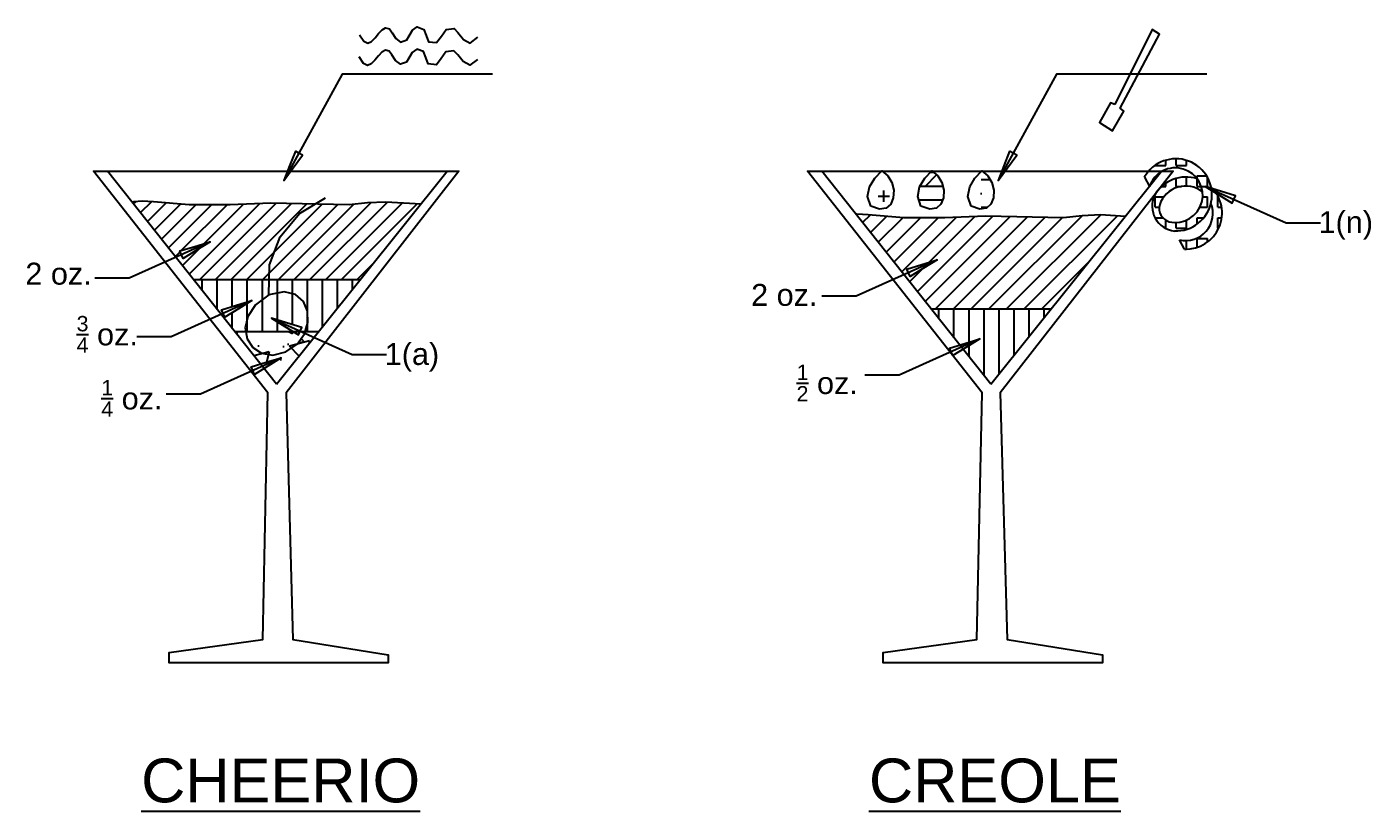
# Model space of a CAD drawing. Header units: metres. Extents: x 0 to 16.5, y 0 to 11.5.
# Drawn here: x 3.475 to 6.541, y 7.29 to 9.079 of the extents above; entities that cross this region are included whole.
import ezdxf

# ---------------------------------------------------------------- set-up
doc = ezdxf.new("R2010")
doc.units = ezdxf.units.M
for name, color, linetype in [('absinthe', 101, 'Continuous'), ('angostura', 23, 'Continuous'), ('bourbon - whiskey', 35, 'Continuous'), ('maraschino', 18, 'Continuous'), ('orange juice', 30, 'Continuous'), ('peychaud', 10, 'Continuous'), ('triple sec', 200, 'Continuous')]:
    doc.layers.add(name, color=color, linetype=linetype)
doc.styles.get("Standard").update_dxf_attribs({"font": 'arial.ttf'})

# ---------------------------------------------------------------- blocks, each defined once
blk = doc.blocks.new('A$C17891CB8')
for points in [[(0, 0), (0.001, 0.06819), (0.0256, 0.13222), (0.0697, 0.18533), (0.1289, 0.22087)], [(0, 0), (-0.0306, -0.02332), (-0.048, -0.04942), (-0.0539, -0.07585), (-0.0497, -0.10026), (-0.0368, -0.12028), (-0.0169, -0.13352), (0.0087, -0.13759), (0.0384, -0.1301), (0.064, -0.11257), (0.0807, -0.0893), (0.0887, -0.06331), (0.0879, -0.03771), (0.0785, -0.01546), (0.0607, 0.00027), (0.0345, 0.00645), (0, 0)]]:
    blk.add_lwpolyline(points)
blk = doc.blocks.new('A$C3C0D392B')
blk.add_lwpolyline([(0, 0), (-0.18425, -0.0829), (-0.26258, -0.0829)])
blk.add_lwpolyline([(-0.06532, -0.02941), (-0.06912, -0.02084), (-0.03455, -0.01042), (0, 0), (-0.0307, -0.01893), (-0.06147, -0.03788), (-0.06532, -0.02941)], close=True)
blk = doc.blocks.new('A$C2D966FB9')
blk.add_lwpolyline([(0, 0), (-0.18425, -0.0829), (-0.26258, -0.0829)])
blk.add_lwpolyline([(-0.06532, -0.02941), (-0.06912, -0.02084), (-0.03455, -0.01042), (0, 0), (-0.0307, -0.01893), (-0.06147, -0.03788), (-0.06532, -0.02941)], close=True)
blk = doc.blocks.new('A$C7EF233EF')
for points in [[(0.26617, 0.17318), (0.25609, 0.17746), (0.23156, 0.13265), (0.26064, 0.11371), (0.28679, 0.15847), (0.27865, 0.16498), (0.368, 0.33414), (0.35152, 0.34446), (0.26617, 0.17318)], [(0.02632, 0.06722), (0.01313, 0.03364), (0, 0), (0.02132, 0.02912), (0.0426, 0.05826), (0.03446, 0.06276), (0.02632, 0.06722)], [(0.02632, 0.06722), (0.01313, 0.03364), (0, 0), (0.02132, 0.02912), (0.0426, 0.05826), (0.03446, 0.06276), (0.02632, 0.06722)]]:
    blk.add_lwpolyline(points, close=True)
blk.add_lwpolyline([(0.47635, 0.24257), (0.13309, 0.24257), (0, 0)])

msp = doc.modelspace()

# ---------------------------------------------------------------- hatches: boundary and pattern name
at = {"layer": 'absinthe'}
h = msp.add_hatch(dxfattribs=at)
h.set_pattern_fill('MUDST', color=256, scale=0.005, style=0)
h.paths.add_polyline_path([(5.6794, 8.6895), (5.6801, 8.7065), (5.676, 8.724), (5.6668, 8.7395), (5.653, 8.7504), (5.6522, 8.7504), (5.6372, 8.7344), (5.6251, 8.7144), (5.6207, 8.6925), (5.6282, 8.6702), (5.6481, 8.6631), (5.6633, 8.6655), (5.6737, 8.6751)])
at = {"layer": 'angostura'}
h = msp.add_hatch(dxfattribs=at)
h.set_pattern_fill('DOLMIT', color=256, scale=0.005, style=0)
h.set_pattern_definition([(0, (-3.143715, 2.334325), (0, 0.03175), []), (45, (-3.143715, 2.334325), (-0.06349996, 0.06349996), [0.0449013, -0.0898025])])
h.paths.add_polyline_path([(5.5618, 8.724), (5.5526, 8.7395), (5.5435, 8.7468), (5.5347, 8.7468), (5.5231, 8.7344), (5.511, 8.7144), (5.5065, 8.6925), (5.5139, 8.6702), (5.5337, 8.6631), (5.549, 8.6655), (5.5594, 8.6751), (5.5651, 8.6895), (5.566, 8.7065)])
h.paths.add_polyline_path([(5.5385, 8.7508), (5.5347, 8.7468), (5.5435, 8.7468)])
at = {"layer": 'bourbon - whiskey'}
h = msp.add_hatch(dxfattribs=at)
h.set_pattern_fill('ANSI31', color=256, scale=0.008, style=0)
h.paths.add_polyline_path([(4.0526, 8.6004), (4.0967, 8.6535), (4.1339, 8.6758), (4.0315, 8.6781), (3.9386, 8.674), (3.845, 8.6741), (3.7638, 8.6808), (3.751, 8.6816), (3.738, 8.6823), (3.7185, 8.6807), (3.7147, 8.6802), (3.8147, 8.5539), (3.8274, 8.5596), (3.8236, 8.5682), (3.8581, 8.5786), (3.8927, 8.589), (3.862, 8.5701), (3.8312, 8.5511), (3.8274, 8.5596), (3.8147, 8.5539), (3.8551, 8.5029), (4.0276, 8.5029), (4.028, 8.5364)])
h.paths.add_polyline_path([(4.0526, 8.6004), (4.028, 8.5364), (4.0276, 8.5029), (4.2356, 8.5029), (4.374, 8.6757), (4.2937, 8.6804), (4.2518, 8.6789), (4.2096, 8.6741), (4.1339, 8.6758), (4.0967, 8.6535)])
h = msp.add_hatch(dxfattribs=at)
h.set_pattern_fill('ANSI31', color=256, scale=0.009, style=0)
h.set_pattern_definition([(45, (-1.628907, 2.835587), (-0.02020558, 0.02020558), [])])
h.paths.add_polyline_path([(5.9803, 8.6475), (5.9233, 8.6509), (5.8814, 8.6493), (5.8392, 8.6446), (5.6611, 8.6485), (5.5682, 8.6445), (5.4746, 8.6446), (5.3934, 8.6512), (5.3806, 8.652), (5.3676, 8.6528), (5.3655, 8.6526), (5.4754, 8.5137), (5.4883, 8.5195), (5.4845, 8.5281), (5.5191, 8.5385), (5.5536, 8.5489), (5.5229, 8.53), (5.4921, 8.511), (5.4883, 8.5195), (5.4754, 8.5137), (5.537, 8.436), (5.8109, 8.436)])
at = {"layer": 'maraschino'}
h = msp.add_hatch(dxfattribs=at)
h.set_pattern_fill('TRIANG', color=256, scale=0.01, angle=135, style=0)
h.paths.add_polyline_path([(3.9747, 8.3834), (3.9773, 8.3679), (3.9902, 8.3479), (4.0101, 8.3347), (4.0357, 8.3306), (4.0654, 8.3381), (4.091, 8.3556), (4.1077, 8.3789), (4.1082, 8.3804), (4.1015, 8.3834), (4.0973, 8.3834), (4.0942, 8.3765), (4.0829, 8.3834)], flags=17)
h.paths.add_polyline_path([(4.1297, 8.3707), (4.1082, 8.3804), (4.1077, 8.3789), (4.091, 8.3556), (4.0654, 8.3381), (4.0357, 8.3306), (4.0101, 8.3347), (3.9902, 8.3479), (3.9773, 8.3679), (3.9747, 8.3834), (3.9497, 8.3834), (4.0077, 8.3101), (4.0207, 8.314), (4.0552, 8.3244), (4.0245, 8.3055), (4.0157, 8.3001), (4.0442, 8.264)])
h.paths.add_polyline_path([(4.1297, 8.3707), (4.1399, 8.3834), (4.1091, 8.3834), (4.1082, 8.3804)])
h = msp.add_hatch(dxfattribs=at)
h.set_pattern_fill('AR-CONC', color=256, scale=0.0007, angle=135, style=0)
h.set_pattern_definition([(185, (0, 0), (-0.0822874, 0.0980663), [0.013335, -0.146685]), (130, (0, 0), (-0.0771239, -0.1120125), [0.010668, -0.117348]), (235.451, (-0.00686, 0.00817), (-0.1594112, -0.0139455), [0.011333, -0.124663]), (181.1842, (-0.02514, -0.02514), (-0.1133674, 0.1549872), [0.0200025, -0.2200275]), (231.6356, (-0.0346, -0.01223), (-0.2399785, -0.0049603), [0.0169995, -0.1869945]), (126.184, (-0.02514, -0.02514), (-0.2399785, -0.00496), [0.016002, -0.176022]), (156, (-0.03143, -0.00629), (-0.0244267, 0.1256644), [0.013335, -0.146685]), (101, (-0.03143, -0.00629), (-0.1217588, -0.060578), [0.010668, -0.117348]), (206.4514, (-0.03347, 0.00419), (-0.1461855, 0.065086), [0.011333, -0.124663]), (172.5, (0, 0), (-0.0433814, -0.04032383), [0, -0.1159256, 0, -0.119126, 0, -0.1177925]), (142.5, (0, 0), (-0.0826609, -0.0165128), [0, -0.0679196, 0, -0.1132586, 0, -0.0448945]), (102.5, (0.028036, -0.028036), (-0.06427834, 0.0699495), [0, -0.04445, 0, -0.138684, 0, -0.184023]), (92.5, (0.04061, -0.04061), (-0.0859057, 0.0607347), [0, -0.057785, 0, -0.0921004, 0, -0.130683])])
h.paths.add_polyline_path([(3.9747, 8.3834), (3.9773, 8.3679), (3.9902, 8.3479), (4.0101, 8.3347), (4.0357, 8.3306), (4.0654, 8.3381), (4.091, 8.3556), (4.1077, 8.3789), (4.1082, 8.3804), (4.1015, 8.3834), (4.0973, 8.3834), (4.0942, 8.3765), (4.0829, 8.3834)], flags=17)
h.paths.add_polyline_path([(4.0552, 8.3244), (4.0245, 8.3055), (4.0157, 8.3001), (4.0442, 8.264), (4.1297, 8.3707), (4.1082, 8.3804), (4.1077, 8.3789), (4.091, 8.3556), (4.0654, 8.3381), (4.0357, 8.3306), (4.0101, 8.3347), (3.9902, 8.3479), (3.9773, 8.3679), (3.9747, 8.3834), (3.9497, 8.3834), (4.0077, 8.3101), (4.0207, 8.314)])
h.paths.add_polyline_path([(4.1091, 8.3834), (4.1082, 8.3804), (4.1297, 8.3707), (4.1399, 8.3834)])
at = {"layer": 'orange juice'}
h = msp.add_hatch(dxfattribs=at)
h.set_pattern_fill('SQUARE', color=256, scale=0.0075, style=0)
h.paths.add_polyline_path([(6.0334, 8.7504), (6.0627, 8.7504), (6.0651, 8.7504, -1.440995), (6.0802, 8.6347, -0.408592), (6.0585, 8.6737, -0.51898), (6.1561, 8.7027, 0.131666), (6.1442, 8.7327, 0.30241), (6.0562, 8.7083), (6.0509, 8.7016, 0.024062), (6.0467, 8.6949, 0.512754), (6.092, 8.6136, 1.582324)])
h.paths.add_polyline_path([(6.1757, 8.7136, -0.113106), (6.1754, 8.6768, -0.604766), (6.1035, 8.5932), (6.1152, 8.5721, 0.688562)])
at = {"layer": 'peychaud'}
h = msp.add_hatch(dxfattribs=at)
h.set_pattern_fill('CROSS', color=256, scale=0.008, style=0)
h.set_pattern_definition([(0, (4.80687, -2.3814), (0.0508, 0.0508), [0.0254, -0.0762]), (90, (4.81957, -2.3941), (-0.0508, 0.0508), [0.0254, -0.0762])])
h.paths.add_polyline_path([(5.4516, 8.6999), (5.4519, 8.7065), (5.4517, 8.707), (5.3954, 8.707), (5.3925, 8.6925), (5.4, 8.6702), (5.4199, 8.6631), (5.4298, 8.6647), (5.4311, 8.671), (5.4432, 8.691)])
h.paths.add_polyline_path([(5.4512, 8.6895), (5.4516, 8.6999), (5.4432, 8.691), (5.4311, 8.671), (5.4298, 8.6647), (5.4351, 8.6655), (5.4455, 8.6751)], flags=17)
h.paths.add_polyline_path([(5.4386, 8.7395), (5.4244, 8.7508), (5.409, 8.7344), (5.3969, 8.7144), (5.3954, 8.707), (5.4517, 8.707), (5.4478, 8.724)])
at = {"layer": 'triple sec'}
h = msp.add_hatch(dxfattribs=at)
h.set_pattern_fill('LINE', color=256, scale=0.0108, angle=90, style=0)
h.paths.add_polyline_path([(4.1149, 8.4305), (4.1157, 8.4049), (4.1091, 8.3834), (4.1399, 8.3834), (4.2356, 8.5029), (4.0276, 8.5029), (4.027, 8.4682), (4.0615, 8.4746), (4.0877, 8.4685), (4.1055, 8.4527)])
h.paths.add_polyline_path([(4.0615, 8.4746), (4.027, 8.4682), (3.9964, 8.4449), (3.979, 8.4188), (3.9731, 8.3923), (3.9747, 8.3834), (4.0829, 8.3834), (4.0634, 8.3955), (4.0327, 8.4144), (4.0673, 8.404), (4.1018, 8.3936), (4.098, 8.385), (4.1015, 8.3834), (4.1091, 8.3834), (4.1157, 8.4049), (4.1149, 8.4305), (4.1055, 8.4527), (4.0877, 8.4685)])
h.paths.add_polyline_path([(4.0276, 8.5029), (3.8551, 8.5029), (3.918, 8.4234), (3.9226, 8.4255), (3.9188, 8.434), (3.9534, 8.4444), (3.9879, 8.4549), (3.9572, 8.4359), (3.9264, 8.417), (3.9226, 8.4255), (3.918, 8.4234), (3.9497, 8.3834), (3.9747, 8.3834), (3.9731, 8.3923), (3.979, 8.4188), (3.9964, 8.4449), (4.027, 8.4682)])
h = msp.add_hatch(dxfattribs=at)
h.set_pattern_fill('LINE', color=256, scale=0.0108, angle=90, style=0)
h.paths.add_polyline_path([(5.6485, 8.3674), (5.6101, 8.3437), (5.6732, 8.264), (5.8109, 8.436), (5.537, 8.436), (5.6023, 8.3534), (5.6139, 8.3569)])

# ---------------------------------------------------------------- linework, layer by layer
for p, q in [((4.0442, 8.264), (3.6591, 8.7504)), ((4.0442, 8.264), (4.4338, 8.7504)), ((5.6732, 8.264), (5.2881, 8.7504)), ((5.6732, 8.264), (6.0627, 8.7504)), ((6.0235, 8.7364), (6.0352, 8.7153)), ((6.1152, 8.5721), (6.1035, 8.5932)), ((3.8551, 8.5029), (4.2356, 8.5029)), ((5.537, 8.436), (5.8109, 8.436)), ((4.1399, 8.3834), (3.9497, 8.3834))]:
    msp.add_line(p, q)
for points in [[(4.2335, 9.0614), (4.2432, 9.0464), (4.2523, 9.0422), (4.2608, 9.0457), (4.269, 9.054), (4.277, 9.064), (4.285, 9.0727), (4.2931, 9.0773), (4.3016, 9.0746), (4.3077, 9.0661), (4.3163, 9.0532), (4.3274, 9.0447), (4.3412, 9.0495), (4.3468, 9.059), (4.3542, 9.0717), (4.3649, 9.0794), (4.38, 9.0736), (4.3852, 9.06), (4.3909, 9.0456), (4.4094, 9.0438), (4.4204, 9.0578), (4.4311, 9.0733), (4.4491, 9.0757), (4.4579, 9.0666), (4.4705, 9.0508), (4.4858, 9.0425), (4.5031, 9.056)], [(4.5026, 9.0052), (4.4853, 8.9918), (4.47, 9), (4.4574, 9.0159), (4.4486, 9.025), (4.4306, 9.0225), (4.4199, 9.0071), (4.4089, 8.9931), (4.3904, 8.9948), (4.3846, 9.0093), (4.3795, 9.0229), (4.3644, 9.0286), (4.3537, 9.021), (4.3462, 9.0082), (4.3407, 8.9987), (4.3269, 8.994), (4.3158, 9.0024), (4.3072, 9.0153), (4.3011, 9.0238), (4.2926, 9.0265), (4.2845, 9.022), (4.2765, 9.0132), (4.2685, 9.0032), (4.2603, 8.995), (4.2518, 8.9915), (4.2427, 8.9957), (4.233, 9.0107)], [(4.5372, 8.9713), (4.194, 8.9713), (4.0609, 8.7287)], [(5.3998, 8.6702), (5.3924, 8.6925), (5.3969, 8.7144), (5.409, 8.7344), (5.4244, 8.7508), (5.4385, 8.7395), (5.4477, 8.724), (5.4519, 8.7065), (5.451, 8.6895), (5.4453, 8.6751), (5.4349, 8.6655), (5.4196, 8.6631), (5.3998, 8.6702)], [(5.5141, 8.6702), (5.5066, 8.6925), (5.511, 8.7144), (5.5231, 8.7344), (5.5385, 8.7508), (5.5527, 8.7395), (5.5619, 8.724), (5.566, 8.7065), (5.5653, 8.6895), (5.5596, 8.6751), (5.5492, 8.6655), (5.534, 8.6631), (5.5141, 8.6702)], [(5.6282, 8.6702), (5.6207, 8.6925), (5.6251, 8.7144), (5.6372, 8.7344), (5.6526, 8.7508), (5.6668, 8.7395), (5.676, 8.724), (5.6801, 8.7065), (5.6794, 8.6895), (5.6737, 8.6751), (5.6633, 8.6655), (5.6481, 8.6631), (5.6282, 8.6702)], [(3.7147, 8.6802), (3.7185, 8.6807), (3.738, 8.6823), (3.751, 8.6816), (3.7638, 8.6808), (3.845, 8.6741), (3.9386, 8.674), (4.0315, 8.6781), (4.2096, 8.6741), (4.2518, 8.6789), (4.2937, 8.6804), (4.374, 8.6757), (4.374, 8.6757), (4.374, 8.6757), (4.374, 8.6757)], [(5.3655, 8.6526), (5.3655, 8.6526), (5.3676, 8.6528), (5.3806, 8.652), (5.3934, 8.6512), (5.4746, 8.6446), (5.5682, 8.6445), (5.6611, 8.6485), (5.8392, 8.6446), (5.8814, 8.6493), (5.9233, 8.6509), (5.9803, 8.6475), (5.9803, 8.6475), (5.9803, 8.6475), (5.9803, 8.6475)], [(5.5506, 8.5476), (5.3663, 8.4647), (5.288, 8.4647)], [(5.6485, 8.3674), (5.4642, 8.2845), (5.3859, 8.2845)]]:
    msp.add_lwpolyline(points)
for points in [[(4.0872, 8.796), (4.0741, 8.7624), (4.0609, 8.7287), (4.0822, 8.7579), (4.1035, 8.787), (4.0954, 8.7915), (4.0872, 8.796)], [(4.0872, 8.796), (4.0741, 8.7624), (4.0609, 8.7287), (4.0822, 8.7579), (4.1035, 8.787), (4.0954, 8.7915), (4.0872, 8.796)], [(4.4338, 8.7504), (4.46, 8.7504), (4.0659, 8.2444), (4.0816, 7.6815), (4.2992, 7.6463), (4.2992, 7.6285), (3.7991, 7.6285), (3.7991, 7.6521), (4.0128, 7.6815), (4.0246, 8.2444), (3.6265, 8.7504), (3.6591, 8.7504), (4.4338, 8.7504)], [(6.0627, 8.7504), (6.089, 8.7504), (5.6948, 8.2444), (5.7105, 7.6815), (5.9281, 7.6463), (5.9281, 7.6285), (5.428, 7.6285), (5.428, 7.6521), (5.6417, 7.6815), (5.6535, 8.2444), (5.2555, 8.7504), (5.2881, 8.7504), (6.0627, 8.7504)], [(5.4853, 8.5182), (5.4815, 8.5267), (5.516, 8.5372), (5.5506, 8.5476), (5.5199, 8.5287), (5.4891, 8.5097), (5.4853, 8.5182)], [(5.5832, 8.338), (5.5794, 8.3465), (5.6139, 8.3569), (5.6485, 8.3674), (5.6178, 8.3484), (5.587, 8.3295), (5.5832, 8.338)]]:
    msp.add_lwpolyline(points, close=True)
for centre, radius, start, end in [((6.0952, 8.696), 0.0824, 267.7802, 150.5879), ((6.0943, 8.6954), 0.0623, 256.9975, 161.3706), ((6.1184, 8.6544), 0.0824, 71.7919, 150.5879), ((6.1175, 8.6539), 0.0623, 51.657, 161.3706), ((6.1184, 8.6544), 0.0824, 267.7802, 45.9795), ((6.0985, 8.6705), 0.0573, 154.8907, 263.4774), ((6.1175, 8.6539), 0.0623, 256.9975, 21.6539), ((6.0892, 8.6654), 0.0319, 164.735, 253.6331)]:
    msp.add_arc(centre, radius, start, end)

# ---------------------------------------------------------------- block references
for name, p in [('A$C7EF233EF', (5.6899, 8.7287)), ('A$C17891CB8', (4.027, 8.4682)), ('A$C3C0D392B', (3.8927, 8.589)), ('A$C2D966FB9', (3.9879, 8.4549)), ('A$C3C0D392B', (4.0552, 8.3244))]:
    msp.add_blockref(name, p)
at = {"xscale": -1}
for p in [(6.1625, 8.715), (4.0327, 8.4144)]:
    msp.add_blockref('A$C3C0D392B', p, dxfattribs=at)

# ---------------------------------------------------------------- texts
at = {"attachment_point": 5}
for s, insert, char_height, width in [('1(n)', (6.4829, 8.6262), 0.05, 0.298021), ('2 oz.', (3.5471, 8.5159), 0.05, 0.298021), ('2 oz.', (5.2023, 8.4675), 0.05, 0.298021), ('\\A1;{\\H0.7x;\\S3/4;} oz.', (3.6582, 8.3777), 0.05, 0.298021), ('1(a)', (4.3531, 8.3255), 0.05, 0.298021), ('\\A1;{\\H0.7x;\\S1/2;} oz.', (5.3002, 8.2667), 0.05, 0.298021), ('\\A1;{\\H0.7x;\\S1/4;} oz.', (3.7144, 8.2316), 0.05, 0.298021), ('{\\LCHEERIO}', (4.0537, 7.3592), 0.1, 0.609537), ('{\\LCREOLE}', (5.6826, 7.3592), 0.1, 0.874829)]:
    msp.add_mtext(s, dxfattribs=dict(at, insert=insert, char_height=char_height, width=width))

doc.saveas('drawing.dxf')
